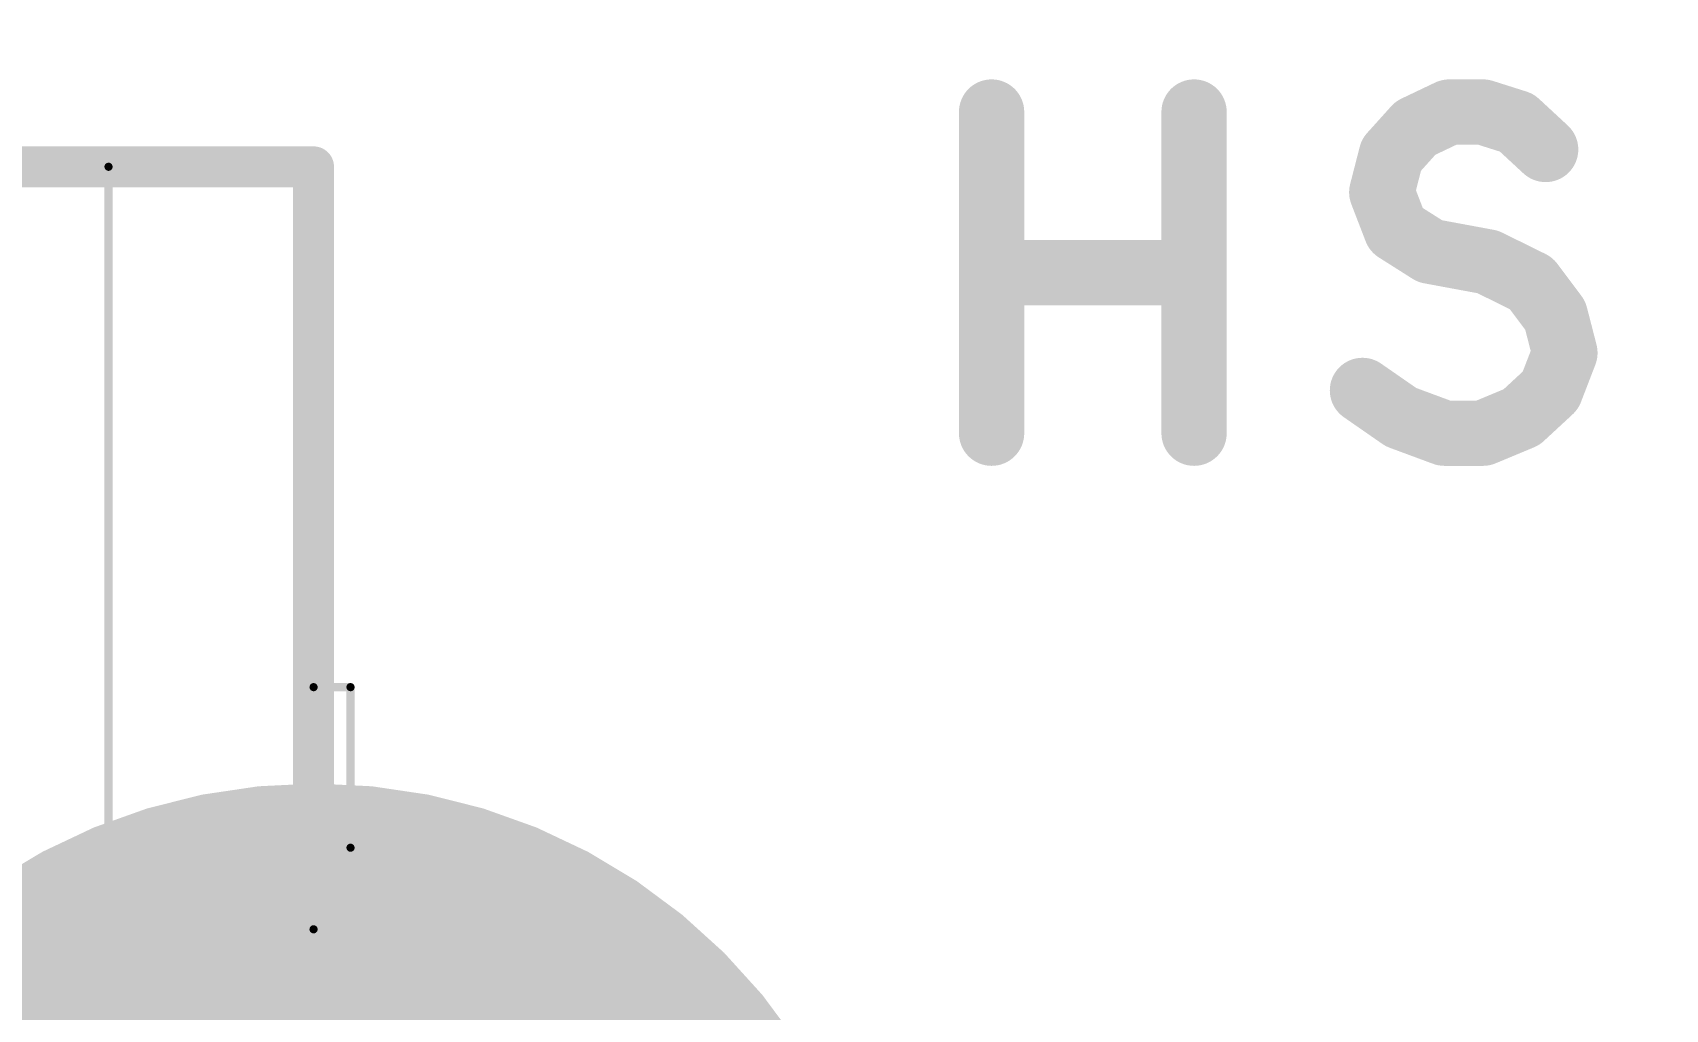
# Model space of a CAD drawing. Extents: x -13 to 102, y 0 to 99.
# Drawn here: x 16.67 to 21.75, y 21.23 to 24.27 of the extents above; entities that cross this region are included whole.
import ezdxf

# ---------------------------------------------------------------- set-up
doc = ezdxf.new("R2010")
doc.units = 0
doc.layers.get('0').update_dxf_attribs({"linetype": 'CONTINUOUS'})
doc.layers.get('DEFPOINTS').update_dxf_attribs({"linetype": 'CONTINUOUS'})
doc.layers.add('SILK_TOP_ART', color=251, linetype='CONTINUOUS')
doc.layers.add('SOLDER_TOP_ART', color=18, linetype='CONTINUOUS')
doc.layers.get('0').off()
doc.dimstyles.get("Standard").update_dxf_attribs({"dimtxt": 3, "dimasz": 3, "dimexe": 0.18, "dimexo": 0, "dimgap": 1.5, "dimtad": 0, "dimtih": 1, "dimtoh": 1, "dimzin": 0, "dimcen": 0.09, "dimazin": 3, "dimtfac": 1, "dimtofl": 0, "dimtmove": 0, "dimatfit": 3})

# ---------------------------------------------------------------- blocks, each defined once
blk = doc.blocks.new('ROUND_304')
at = {"const_width": 0.1016}
blk.add_lwpolyline([(-0.0508, 0, 1), (0.0508, 0, 1)], format="xyb", close=True, dxfattribs=at)
blk = doc.blocks.new('ROUND_159')
at = {"const_width": 0.0635}
blk.add_lwpolyline([(-0.03175, 0, 1), (0.03175, 0, 1)], format="xyb", close=True, dxfattribs=at)
blk = doc.blocks.new('ROUND_16')
at = {"const_width": 0.0127}
blk.add_lwpolyline([(-0.00635, 0, 1), (0.00635, 0, 1)], format="xyb", close=True, dxfattribs=at)
blk = doc.blocks.new('ROUND_344')
at = {"const_width": 1.8}
blk.add_lwpolyline([(-0.9, 0, 1), (0.9, 0, 1)], format="xyb", close=True, dxfattribs=at)
blk = doc.blocks.new('*U174')
at = {"layer": 'SOLDER_TOP_ART', "color": 0, "linetype": 'CONTINUOUS'}
blk.add_text('88.00', height=3, dxfattribs=at).set_placement((39.7715, 0.6048))
blk = doc.blocks.new('*D168')
at = {"layer": 'DEFPOINTS', "color": 0, "linetype": 'CONTINUOUS'}
for p in [(1, 82.5381), (89, 61.9619), (89, 2.0792)]:
    blk.add_point(p, dxfattribs=at)
at = {"layer": 'SOLDER_TOP_ART', "color": 0, "linetype": 'CONTINUOUS'}
for p, q in [((1, 82.5381), (1, 1.8992)), ((89, 61.9619), (89, 1.8992)), ((4, 2.0792), (38.4413, 2.0792)), ((86, 2.0792), (51.5587, 2.0792))]:
    blk.add_line(p, q, dxfattribs=at)
for points in [[(4, 2.5792), (4, 1.5792), (1, 2.0792)], [(86, 2.5792), (86, 1.5792), (89, 2.0792)]]:
    blk.add_solid(points, dxfattribs=at)
at = {"layer": 'SOLDER_TOP_ART', "linetype": 'CONTINUOUS'}
blk.add_blockref('*U174', (0, 0), dxfattribs=at)

msp = doc.modelspace()

# ---------------------------------------------------------------- linework, layer by layer
at = {"layer": 'SILK_TOP_ART'}
for points, const_width in [([(19.6566, 23.0204), (19.6566, 24.0204)], 0.2032), ([(20.2866, 24.0204), (20.2866, 23.0204)], 0.2032), ([(20.9756, 23.9704), (21.0806, 24.0204)], 0.2032), ([(21.0806, 24.0204), (21.1856, 24.0204)], 0.2032), ([(21.1856, 24.0204), (21.2906, 23.9871)], 0.2032), ([(21.2906, 23.9871), (21.3806, 23.9037)], 0.2032), ([(20.9006, 23.8871), (20.9756, 23.9704)], 0.2032), ([(20.8706, 23.7704), (20.9006, 23.8871)], 0.2032), ([(4.4168, 23.8499), (17.5468, 23.8499)], 0.127), ([(17.5468, 23.8499), (17.5468, 10.4699)], 0.127), ([(16.9088, 23.8499), (16.9088, 10.4699)], 0.0254), ([(20.9156, 23.6537), (20.8706, 23.7704)], 0.2032), ([(21.0206, 23.5871), (20.9156, 23.6537)], 0.2032), ([(21.2006, 23.5537), (21.0206, 23.5871)], 0.2032), ([(21.3356, 23.4871), (21.2006, 23.5537)], 0.2032), ([(20.2866, 23.5204), (19.6566, 23.5204)], 0.2032), ([(21.4106, 23.387), (21.3356, 23.4871)], 0.2032), ([(21.4406, 23.2704), (21.4106, 23.387)], 0.2032), ([(21.3956, 23.1537), (21.4406, 23.2704)], 0.2032), ([(20.8106, 23.1537), (20.9306, 23.0704)], 0.2032), ([(21.3056, 23.0704), (21.3956, 23.1537)], 0.2032), ([(20.9306, 23.0704), (21.0656, 23.0204)], 0.2032), ([(21.1856, 23.0204), (21.3056, 23.0704)], 0.2032), ([(21.0656, 23.0204), (21.1856, 23.0204)], 0.2032), ([(17.5468, 22.2299), (17.6618, 22.2299)], 0.0254), ([(17.6618, 22.2299), (17.6618, 21.7299)], 0.0254), ([(17.6618, 21.7299), (17.5468, 21.476)], 0.0254)]:
    msp.add_lwpolyline(points, dxfattribs=dict(at, const_width=const_width))

# ---------------------------------------------------------------- block references
for name, p in [('ROUND_304', (19.6566, 24.0204)), ('ROUND_304', (20.2866, 24.0204)), ('ROUND_304', (21.0806, 24.0204)), ('ROUND_304', (21.1856, 24.0204)), ('ROUND_304', (21.2906, 23.9871)), ('ROUND_304', (20.9756, 23.9704)), ('ROUND_304', (20.9006, 23.8871)), ('ROUND_304', (21.3806, 23.9037)), ('ROUND_159', (17.5468, 23.8499)), ('ROUND_159', (17.5468, 23.8499)), ('ROUND_16', (16.9088, 23.8499)), ('ROUND_304', (20.8706, 23.7704)), ('ROUND_304', (20.9156, 23.6537)), ('ROUND_304', (21.0206, 23.5871)), ('ROUND_304', (21.2006, 23.5537)), ('ROUND_304', (19.6566, 23.5204)), ('ROUND_304', (20.2866, 23.5204)), ('ROUND_304', (21.3356, 23.4871)), ('ROUND_304', (21.4106, 23.387)), ('ROUND_304', (21.4406, 23.2704)), ('ROUND_304', (20.8106, 23.1537)), ('ROUND_304', (21.3956, 23.1537)), ('ROUND_304', (20.9306, 23.0704)), ('ROUND_304', (21.3056, 23.0704)), ('ROUND_304', (19.6566, 23.0204)), ('ROUND_304', (20.2866, 23.0204)), ('ROUND_304', (21.0656, 23.0204)), ('ROUND_304', (21.1856, 23.0204)), ('ROUND_16', (17.5468, 22.2299)), ('ROUND_16', (17.6618, 22.2299)), ('ROUND_16', (17.6618, 22.2299)), ('ROUND_16', (17.6618, 21.7299)), ('ROUND_16', (17.6618, 21.7299)), ('ROUND_16', (17.5468, 21.476))]:
    msp.add_blockref(name, p, dxfattribs=at)
at = {"layer": 'SOLDER_TOP_ART'}
msp.add_blockref('ROUND_344', (17.5518, 20.1299), dxfattribs=at)

# ---------------------------------------------------------------- dimensions: what is measured, and where the dimension line sits
at = {"layer": 'SOLDER_TOP_ART', "linetype": 'CONTINUOUS'}
dim = msp.add_linear_dim(base=(89, 2.079174), p1=(1, 82.5381), p2=(89, 61.9619), dimstyle='Standard', dxfattribs=at)
dim.commit()
dim.dimension.update_dxf_attribs({"geometry": '*D168', "text_midpoint": (45, 2.079174)})

doc.saveas('drawing.dxf')
